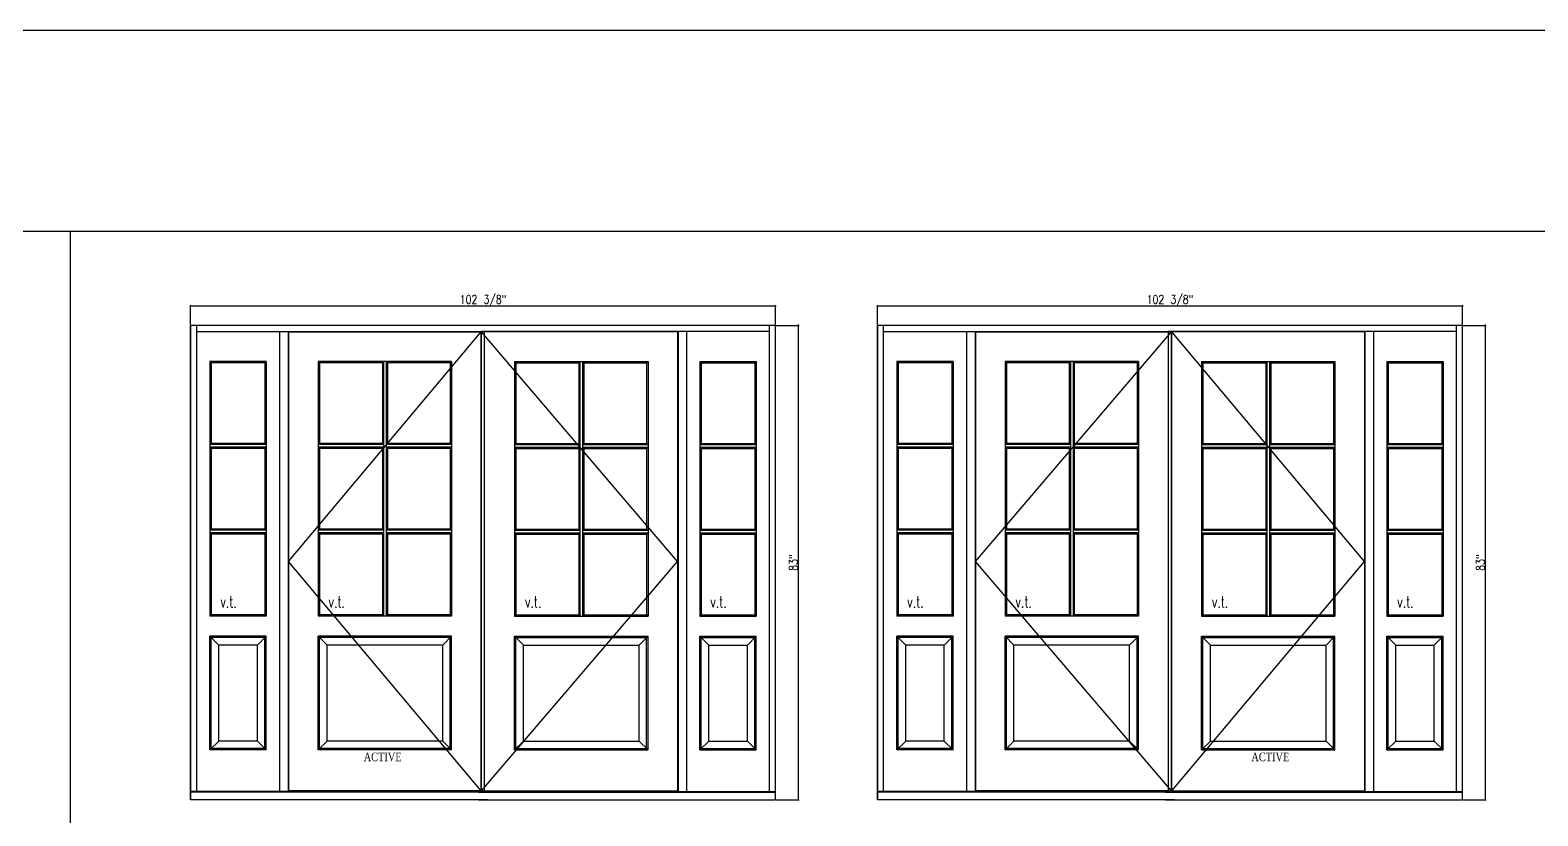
# Model space of a CAD drawing. Header units: inches. Extents: x 1985 to 11287, y 379 to 4336.
# Drawn here: x 8653 to 8916.9, y 4198.9 to 4336.4 of the extents above; entities that cross this region are included whole.
import ezdxf

# ---------------------------------------------------------------- set-up
doc = ezdxf.new("R2010")
doc.units = ezdxf.units.IN
doc.header["$MEASUREMENT"] = 0
doc.layers.get('0').update_dxf_attribs({"linetype": 'CONTINUOUS'})
doc.layers.get('Defpoints').update_dxf_attribs({"linetype": 'CONTINUOUS'})
for name, color, linetype in [('COTE1-1 99', 7, 'CONTINUOUS'), ('elevation 99', 7, 'CONTINUOUS'), ('opening side 99', 1, 'CONTINUOUS'), ('separation 99', 3, 'CONTINUOUS')]:
    doc.layers.add(name, color=color, linetype=linetype)
doc.styles.get("Standard").update_dxf_attribs({"font": 'txt.shx', "width": 0.8})
doc.styles.add('Times', font='times.ttf', dxfattribs={"width": 0.8})
doc.dimstyles.new('Elevation', dxfattribs={"dimscale": 2, "dimtxt": 0.75, "dimasz": 0.0625, "dimexe": 0.0625, "dimexo": 0.0625, "dimgap": 0.0625, "dimtad": 1, "dimdec": 5, "dimzin": 0, "dimdsep": 46, "dimlunit": 5, "dimtxsty": 'Standard', "dimblk1": 'OBLIQUE', "dimblk2": 'OBLIQUE', "dimsah": 1, "dimcen": 2, "dimdle": 0.0625, "dimclrd": 1, "dimclre": 1, "dimadec": 1, "dimazin": 0, "dimtfac": 0.375, "dimtdec": 5, "dimtmove": 0, "dimatfit": 3, "dimldrblk": 'OBLIQUE', "dimfxl": 1, "dimfrac": 2, "dimtolj": 1, "dimtzin": 0, "dimarcsym": 0})

# ---------------------------------------------------------------- blocks, each defined once
blk = doc.blocks.new('_OBLIQUE')
at = {"color": 0, "linetype": 'ByBlock'}
blk.add_line((-0.5, -0.5), (0.5, 0.5), dxfattribs=at)
blk = doc.blocks.new('*D555')
at = {"layer": 'COTE1-1 99', "color": 1, "lineweight": -2, "transparency": 16777216}
for p, q in [((8680.98, 4288.14), (8783.6, 4288.14)), ((8681.1, 4284.86), (8681.1, 4288.27)), ((8783.48, 4284.86), (8783.48, 4288.27))]:
    blk.add_line(p, q, dxfattribs=at)
at = {"layer": 'Defpoints', "color": 0, "transparency": 16777216}
for p in [(8783.48, 4288.14), (8681.1, 4284.73), (8783.48, 4284.73)]:
    blk.add_point(p, dxfattribs=at)
at = {"layer": 'COTE1-1 99', "color": 1, "lineweight": -2, "transparency": 16777216, "xscale": 0.125, "yscale": 0.125, "zscale": 0.125, "rotation": 180}
blk.add_blockref('_OBLIQUE', (8681.1, 4288.14), dxfattribs=at)
at = {"layer": 'COTE1-1 99', "color": 1, "lineweight": -2, "transparency": 16777216, "xscale": 0.125, "yscale": 0.125, "zscale": 0.125}
blk.add_blockref('_OBLIQUE', (8783.48, 4288.14), dxfattribs=at)
at = {"layer": 'COTE1-1 99', "color": 0, "transparency": 16777216, "insert": (8732.29, 4289.02), "char_height": 1.5, "attachment_point": 5}
blk.add_mtext('\\A1;102 3/8"', dxfattribs=at)
blk = doc.blocks.new('*D556')
at = {"layer": 'COTE1-1 99', "color": 1, "lineweight": -2, "transparency": 16777216}
for p, q in [((8783.6, 4284.73), (8787.6, 4284.73)), ((8787.48, 4201.61), (8787.48, 4284.86)), ((8783.6, 4201.73), (8787.6, 4201.73))]:
    blk.add_line(p, q, dxfattribs=at)
at = {"layer": 'Defpoints', "color": 0, "transparency": 16777216}
for p in [(8783.48, 4284.73), (8787.48, 4284.73), (8783.48, 4201.73)]:
    blk.add_point(p, dxfattribs=at)
at = {"layer": 'COTE1-1 99', "color": 1, "lineweight": -2, "transparency": 16777216, "xscale": 0.125, "yscale": 0.125, "zscale": 0.125}
for p, rotation in [((8787.48, 4284.73), 90), ((8787.48, 4201.73), 270)]:
    blk.add_blockref('_OBLIQUE', p, dxfattribs=dict(at, rotation=rotation))
at = {"layer": 'COTE1-1 99', "color": 0, "transparency": 16777216, "insert": (8786.6, 4243.23), "char_height": 1.5, "attachment_point": 5, "rotation": 90}
blk.add_mtext('\\A1;83"', dxfattribs=at)
blk = doc.blocks.new('*D557')
at = {"layer": 'COTE1-1 99', "color": 1, "lineweight": -2, "transparency": 16777216}
for p, q in [((8801.2, 4288.14), (8903.82, 4288.14)), ((8801.32, 4284.86), (8801.32, 4288.27)), ((8903.7, 4284.86), (8903.7, 4288.27))]:
    blk.add_line(p, q, dxfattribs=at)
at = {"layer": 'Defpoints', "color": 0, "transparency": 16777216}
for p in [(8903.7, 4288.14), (8801.32, 4284.73), (8903.7, 4284.73)]:
    blk.add_point(p, dxfattribs=at)
at = {"layer": 'COTE1-1 99', "color": 1, "lineweight": -2, "transparency": 16777216, "xscale": 0.125, "yscale": 0.125, "zscale": 0.125, "rotation": 180}
blk.add_blockref('_OBLIQUE', (8801.32, 4288.14), dxfattribs=at)
at = {"layer": 'COTE1-1 99', "color": 1, "lineweight": -2, "transparency": 16777216, "xscale": 0.125, "yscale": 0.125, "zscale": 0.125}
blk.add_blockref('_OBLIQUE', (8903.7, 4288.14), dxfattribs=at)
at = {"layer": 'COTE1-1 99', "color": 0, "transparency": 16777216, "insert": (8852.51, 4289.02), "char_height": 1.5, "attachment_point": 5}
blk.add_mtext('\\A1;102 3/8"', dxfattribs=at)
blk = doc.blocks.new('*D558')
at = {"layer": 'COTE1-1 99', "color": 1, "lineweight": -2, "transparency": 16777216}
for p, q in [((8903.82, 4284.73), (8907.82, 4284.73)), ((8907.7, 4201.61), (8907.7, 4284.86)), ((8903.82, 4201.73), (8907.82, 4201.73))]:
    blk.add_line(p, q, dxfattribs=at)
at = {"layer": 'Defpoints', "color": 0, "transparency": 16777216}
for p in [(8903.7, 4284.73), (8907.7, 4284.73), (8903.7, 4201.73)]:
    blk.add_point(p, dxfattribs=at)
at = {"layer": 'COTE1-1 99', "color": 1, "lineweight": -2, "transparency": 16777216, "xscale": 0.125, "yscale": 0.125, "zscale": 0.125}
for p, rotation in [((8907.7, 4284.73), 90), ((8907.7, 4201.73), 270)]:
    blk.add_blockref('_OBLIQUE', p, dxfattribs=dict(at, rotation=rotation))
at = {"layer": 'COTE1-1 99', "color": 0, "transparency": 16777216, "insert": (8906.82, 4243.23), "char_height": 1.5, "attachment_point": 5, "rotation": 90}
blk.add_mtext('\\A1;83"', dxfattribs=at)

msp = doc.modelspace()

# ---------------------------------------------------------------- linework, layer by layer
at = {"layer": 'elevation 99'}
for p, q in [((8681.10013, 4284.732413), (8681.10013, 4201.732413)), ((8783.47513, 4284.732413), (8681.10013, 4284.732413)), ((8681.10013, 4201.732413), (8681.10013, 4284.732413)), ((8682.16263, 4203.191942), (8682.16263, 4284.732413)), ((8682.16263, 4283.669913), (8696.10013, 4283.669913)), ((8696.10013, 4283.669913), (8732.03763, 4283.669913)), ((8696.66263, 4283.669913), (8696.66263, 4203.191942)), ((8698.16263, 4283.669913), (8698.16263, 4203.191942)), ((8698.25633, 4283.576213), (8731.94393, 4283.576213)), ((8698.25633, 4283.576213), (8698.25633, 4203.322884)), ((8731.94393, 4203.322934), (8731.94393, 4283.576213)), ((8768.47513, 4283.669913), (8732.03763, 4283.669913)), ((8766.31893, 4283.576213), (8732.03768, 4283.576213)), ((8732.03768, 4203.322934), (8732.03768, 4283.576213)), ((8732.53768, 4203.322934), (8732.53768, 4283.576213)), ((8766.31893, 4283.576213), (8766.31893, 4203.322884)), ((8766.41263, 4283.669913), (8766.41263, 4203.191942)), ((8767.91263, 4283.669913), (8767.91263, 4203.191942)), ((8782.41263, 4283.669913), (8768.47513, 4283.669913)), ((8782.41263, 4203.191942), (8782.41263, 4284.732413)), ((8783.47513, 4201.732413), (8783.47513, 4284.732413)), ((8801.320907, 4201.732413), (8801.320907, 4284.732413)), ((8903.695907, 4284.732413), (8801.320907, 4284.732413)), ((8801.320907, 4284.732413), (8801.320907, 4201.732413)), ((8802.383407, 4203.191942), (8802.383407, 4284.732413)), ((8802.383407, 4283.669913), (8816.320907, 4283.669913)), ((8816.320907, 4283.669913), (8852.258407, 4283.669913)), ((8816.883407, 4283.669913), (8816.883407, 4203.191942)), ((8818.383407, 4283.669913), (8818.383407, 4203.191942)), ((8818.477107, 4283.576213), (8818.477107, 4203.322884)), ((8818.477107, 4283.576213), (8852.758357, 4283.576213)), ((8852.258357, 4203.322934), (8852.258357, 4283.576213)), ((8888.695907, 4283.669913), (8852.258407, 4283.669913)), ((8852.758357, 4203.322934), (8852.758357, 4283.576213)), ((8852.852107, 4203.322934), (8852.852107, 4283.576213)), ((8886.539707, 4283.576213), (8852.852107, 4283.576213)), ((8886.539707, 4283.576213), (8886.539707, 4203.322884)), ((8886.633407, 4283.669913), (8886.633407, 4203.191942)), ((8888.133407, 4283.669913), (8888.133407, 4203.191942)), ((8902.633407, 4283.669913), (8888.695907, 4283.669913)), ((8902.633407, 4203.191942), (8902.633407, 4284.732413)), ((8903.695907, 4201.732413), (8903.695907, 4284.732413)), ((8684.484017, 4278.437736), (8684.484017, 4233.870741)), ((8694.341243, 4278.437736), (8684.484017, 4278.437736)), ((8684.725089, 4278.169864), (8684.484017, 4278.437736)), ((8684.725089, 4278.169864), (8684.725089, 4264.066364)), ((8694.100172, 4278.169864), (8684.725089, 4278.169864)), ((8694.341243, 4278.437736), (8694.100172, 4278.169864)), ((8694.100172, 4278.169864), (8694.100172, 4264.066364)), ((8694.341243, 4278.437736), (8694.341243, 4233.870741)), ((8703.662615, 4278.169864), (8703.421544, 4278.437736)), ((8726.778717, 4278.437736), (8703.421544, 4278.437736)), ((8703.421544, 4278.437736), (8703.421544, 4233.870741)), ((8714.66263, 4278.169864), (8703.662615, 4278.169864)), ((8703.662615, 4278.169864), (8703.662615, 4264.066364)), ((8714.86683, 4278.437736), (8714.66263, 4278.169864)), ((8714.66263, 4278.169864), (8714.66263, 4264.066364)), ((8714.86683, 4278.437736), (8714.86683, 4233.870741)), ((8715.53763, 4278.169864), (8715.33343, 4278.437736)), ((8715.33343, 4278.437736), (8715.33343, 4233.870741)), ((8715.53763, 4278.169864), (8715.53763, 4264.066364)), ((8726.537645, 4278.169864), (8715.53763, 4278.169864)), ((8726.537645, 4278.169864), (8726.778717, 4278.437736)), ((8726.537645, 4278.169864), (8726.537645, 4264.066364)), ((8726.778717, 4278.437736), (8726.778717, 4233.870741)), ((8737.796544, 4278.437736), (8737.796544, 4233.870741)), ((8737.796544, 4278.437736), (8761.153717, 4278.437736)), ((8738.037615, 4278.169864), (8737.796544, 4278.437736)), ((8738.037615, 4278.169864), (8738.037615, 4264.066364)), ((8738.037615, 4278.169864), (8749.03763, 4278.169864)), ((8749.03763, 4278.169864), (8749.24183, 4278.437736)), ((8749.03763, 4278.169864), (8749.03763, 4264.066364)), ((8749.24183, 4278.437736), (8749.24183, 4233.870741)), ((8749.70843, 4278.437736), (8749.70843, 4233.870741)), ((8749.70843, 4278.437736), (8749.91263, 4278.169864)), ((8749.91263, 4278.169864), (8749.91263, 4264.066364)), ((8749.91263, 4278.169864), (8760.912645, 4278.169864)), ((8760.912645, 4278.169864), (8761.153717, 4278.437736)), ((8760.912645, 4278.169864), (8760.912645, 4264.066364)), ((8761.153717, 4278.437736), (8761.153717, 4233.870741)), ((8770.234017, 4278.437736), (8770.475089, 4278.169864)), ((8770.234017, 4278.437736), (8780.091243, 4278.437736)), ((8770.234017, 4278.437736), (8770.234017, 4233.870741)), ((8770.475089, 4278.169864), (8779.850172, 4278.169864)), ((8770.475089, 4278.169864), (8770.475089, 4264.066364)), ((8779.850172, 4278.169864), (8780.091243, 4278.437736)), ((8779.850172, 4278.169864), (8779.850172, 4264.066364)), ((8780.091243, 4278.437736), (8780.091243, 4233.870741)), ((8804.945866, 4278.169864), (8804.704794, 4278.437736)), ((8814.56202, 4278.437736), (8804.704794, 4278.437736)), ((8804.704794, 4278.437736), (8804.704794, 4233.870741)), ((8814.320949, 4278.169864), (8804.945866, 4278.169864)), ((8804.945866, 4278.169864), (8804.945866, 4264.066364)), ((8814.56202, 4278.437736), (8814.320949, 4278.169864)), ((8814.320949, 4278.169864), (8814.320949, 4264.066364)), ((8814.56202, 4278.437736), (8814.56202, 4233.870741)), ((8823.642321, 4278.437736), (8823.642321, 4233.870741)), ((8846.999494, 4278.437736), (8823.642321, 4278.437736)), ((8823.883392, 4278.169864), (8823.642321, 4278.437736)), ((8823.883392, 4278.169864), (8823.883392, 4264.066364)), ((8834.883407, 4278.169864), (8823.883392, 4278.169864)), ((8835.087607, 4278.437736), (8834.883407, 4278.169864)), ((8834.883407, 4278.169864), (8834.883407, 4264.066364)), ((8835.087607, 4278.437736), (8835.087607, 4233.870741)), ((8835.554207, 4278.437736), (8835.554207, 4233.870741)), ((8835.758407, 4278.169864), (8835.554207, 4278.437736)), ((8846.758422, 4278.169864), (8835.758407, 4278.169864)), ((8835.758407, 4278.169864), (8835.758407, 4264.066364)), ((8846.758422, 4278.169864), (8846.999494, 4278.437736)), ((8846.758422, 4278.169864), (8846.758422, 4264.066364)), ((8846.999494, 4278.437736), (8846.999494, 4233.870741)), ((8858.258392, 4278.169864), (8858.017321, 4278.437736)), ((8858.017321, 4278.437736), (8881.374494, 4278.437736)), ((8858.017321, 4278.437736), (8858.017321, 4233.870741)), ((8858.258392, 4278.169864), (8869.258407, 4278.169864)), ((8858.258392, 4278.169864), (8858.258392, 4264.066364)), ((8869.258407, 4278.169864), (8869.462607, 4278.437736)), ((8869.258407, 4278.169864), (8869.258407, 4264.066364)), ((8869.462607, 4278.437736), (8869.462607, 4233.870741)), ((8869.929207, 4278.437736), (8870.133407, 4278.169864)), ((8869.929207, 4278.437736), (8869.929207, 4233.870741)), ((8870.133407, 4278.169864), (8881.133422, 4278.169864)), ((8870.133407, 4278.169864), (8870.133407, 4264.066364)), ((8881.133422, 4278.169864), (8881.374494, 4278.437736)), ((8881.133422, 4278.169864), (8881.133422, 4264.066364)), ((8881.374494, 4278.437736), (8881.374494, 4233.870741)), ((8890.454794, 4278.437736), (8890.454794, 4233.870741)), ((8890.454794, 4278.437736), (8900.31202, 4278.437736)), ((8890.454794, 4278.437736), (8890.695866, 4278.169864)), ((8890.695866, 4278.169864), (8890.695866, 4264.066364)), ((8890.695866, 4278.169864), (8900.070949, 4278.169864)), ((8900.070949, 4278.169864), (8900.31202, 4278.437736)), ((8900.070949, 4278.169864), (8900.070949, 4264.066364)), ((8900.31202, 4278.437736), (8900.31202, 4233.870741)), ((8684.725089, 4264.066364), (8684.484017, 4263.862164)), ((8694.341243, 4263.862164), (8684.484017, 4263.862164)), ((8694.341243, 4263.395564), (8684.484017, 4263.395564)), ((8684.725089, 4263.191364), (8684.484017, 4263.395564)), ((8694.100172, 4264.066364), (8684.725089, 4264.066364)), ((8694.100172, 4263.191364), (8684.725089, 4263.191364)), ((8684.725089, 4263.191364), (8684.725089, 4249.087864)), ((8694.100172, 4264.066364), (8694.341243, 4263.862164)), ((8694.341243, 4263.395564), (8694.100172, 4263.191364)), ((8694.100172, 4263.191364), (8694.100172, 4249.087864)), ((8703.662615, 4264.066364), (8703.421544, 4263.862164)), ((8714.86683, 4263.862164), (8703.421544, 4263.862164)), ((8714.86683, 4263.395564), (8703.421544, 4263.395564)), ((8703.662615, 4263.191364), (8703.421544, 4263.395564)), ((8714.66263, 4264.066364), (8703.662615, 4264.066364)), ((8714.66263, 4263.191364), (8703.662615, 4263.191364)), ((8703.662615, 4263.191364), (8703.662615, 4249.087864)), ((8714.66263, 4264.066364), (8714.86683, 4263.862164)), ((8714.66263, 4263.191364), (8714.86683, 4263.395564)), ((8714.66263, 4263.191364), (8714.66263, 4249.087864)), ((8715.53763, 4264.066364), (8715.33343, 4263.862164)), ((8726.778717, 4263.862164), (8715.33343, 4263.862164)), ((8715.53763, 4263.191364), (8715.33343, 4263.395564)), ((8726.778717, 4263.395564), (8715.33343, 4263.395564)), ((8726.537645, 4264.066364), (8715.53763, 4264.066364)), ((8715.53763, 4263.191364), (8715.53763, 4249.087864)), ((8726.537645, 4263.191364), (8715.53763, 4263.191364)), ((8726.537645, 4264.066364), (8726.778717, 4263.862164)), ((8726.537645, 4263.191364), (8726.778717, 4263.395564)), ((8726.537645, 4263.191364), (8726.537645, 4249.087864)), ((8738.037615, 4264.066364), (8737.796544, 4263.862164)), ((8737.796544, 4263.862164), (8749.24183, 4263.862164)), ((8737.796544, 4263.395564), (8749.24183, 4263.395564)), ((8738.037615, 4263.191364), (8737.796544, 4263.395564)), ((8738.037615, 4264.066364), (8749.03763, 4264.066364)), ((8738.037615, 4263.191364), (8749.03763, 4263.191364)), ((8738.037615, 4263.191364), (8738.037615, 4249.087864)), ((8749.03763, 4264.066364), (8749.24183, 4263.862164)), ((8749.03763, 4263.191364), (8749.24183, 4263.395564)), ((8749.03763, 4263.191364), (8749.03763, 4249.087864)), ((8749.91263, 4264.066364), (8749.70843, 4263.862164)), ((8749.70843, 4263.862164), (8761.153717, 4263.862164)), ((8749.91263, 4263.191364), (8749.70843, 4263.395564)), ((8749.70843, 4263.395564), (8761.153717, 4263.395564)), ((8749.91263, 4264.066364), (8760.912645, 4264.066364)), ((8749.91263, 4263.191364), (8760.912645, 4263.191364)), ((8749.91263, 4263.191364), (8749.91263, 4249.087864)), ((8760.912645, 4264.066364), (8761.153717, 4263.862164)), ((8760.912645, 4263.191364), (8761.153717, 4263.395564)), ((8760.912645, 4263.191364), (8760.912645, 4249.087864)), ((8770.475089, 4264.066364), (8770.234017, 4263.862164)), ((8770.234017, 4263.862164), (8780.091243, 4263.862164)), ((8770.234017, 4263.395564), (8770.475089, 4263.191364)), ((8770.234017, 4263.395564), (8780.091243, 4263.395564)), ((8770.475089, 4264.066364), (8779.850172, 4264.066364)), ((8770.475089, 4263.191364), (8770.475089, 4249.087864)), ((8770.475089, 4263.191364), (8779.850172, 4263.191364)), ((8779.850172, 4264.066364), (8780.091243, 4263.862164)), ((8779.850172, 4263.191364), (8780.091243, 4263.395564)), ((8779.850172, 4263.191364), (8779.850172, 4249.087864)), ((8804.945866, 4264.066364), (8804.704794, 4263.862164)), ((8814.56202, 4263.862164), (8804.704794, 4263.862164)), ((8804.945866, 4263.191364), (8804.704794, 4263.395564)), ((8814.56202, 4263.395564), (8804.704794, 4263.395564)), ((8814.320949, 4264.066364), (8804.945866, 4264.066364)), ((8804.945866, 4263.191364), (8804.945866, 4249.087864)), ((8814.320949, 4263.191364), (8804.945866, 4263.191364)), ((8814.320949, 4264.066364), (8814.56202, 4263.862164)), ((8814.56202, 4263.395564), (8814.320949, 4263.191364)), ((8814.320949, 4263.191364), (8814.320949, 4249.087864)), ((8823.883392, 4264.066364), (8823.642321, 4263.862164)), ((8835.087607, 4263.862164), (8823.642321, 4263.862164)), ((8823.883392, 4263.191364), (8823.642321, 4263.395564)), ((8835.087607, 4263.395564), (8823.642321, 4263.395564)), ((8834.883407, 4264.066364), (8823.883392, 4264.066364)), ((8823.883392, 4263.191364), (8823.883392, 4249.087864)), ((8834.883407, 4263.191364), (8823.883392, 4263.191364)), ((8834.883407, 4264.066364), (8835.087607, 4263.862164)), ((8834.883407, 4263.191364), (8835.087607, 4263.395564)), ((8834.883407, 4263.191364), (8834.883407, 4249.087864)), ((8835.758407, 4264.066364), (8835.554207, 4263.862164)), ((8846.999494, 4263.862164), (8835.554207, 4263.862164)), ((8846.999494, 4263.395564), (8835.554207, 4263.395564)), ((8835.758407, 4263.191364), (8835.554207, 4263.395564)), ((8846.758422, 4264.066364), (8835.758407, 4264.066364)), ((8846.758422, 4263.191364), (8835.758407, 4263.191364)), ((8835.758407, 4263.191364), (8835.758407, 4249.087864)), ((8846.758422, 4264.066364), (8846.999494, 4263.862164)), ((8846.758422, 4263.191364), (8846.999494, 4263.395564)), ((8846.758422, 4263.191364), (8846.758422, 4249.087864)), ((8858.258392, 4264.066364), (8858.017321, 4263.862164)), ((8858.017321, 4263.862164), (8869.462607, 4263.862164)), ((8858.258392, 4263.191364), (8858.017321, 4263.395564)), ((8858.017321, 4263.395564), (8869.462607, 4263.395564)), ((8858.258392, 4264.066364), (8869.258407, 4264.066364)), ((8858.258392, 4263.191364), (8858.258392, 4249.087864)), ((8858.258392, 4263.191364), (8869.258407, 4263.191364)), ((8869.258407, 4264.066364), (8869.462607, 4263.862164)), ((8869.258407, 4263.191364), (8869.462607, 4263.395564)), ((8869.258407, 4263.191364), (8869.258407, 4249.087864)), ((8870.133407, 4264.066364), (8869.929207, 4263.862164)), ((8869.929207, 4263.862164), (8881.374494, 4263.862164)), ((8869.929207, 4263.395564), (8881.374494, 4263.395564)), ((8870.133407, 4263.191364), (8869.929207, 4263.395564)), ((8870.133407, 4264.066364), (8881.133422, 4264.066364)), ((8870.133407, 4263.191364), (8870.133407, 4249.087864)), ((8870.133407, 4263.191364), (8881.133422, 4263.191364)), ((8881.133422, 4264.066364), (8881.374494, 4263.862164)), ((8881.133422, 4263.191364), (8881.374494, 4263.395564)), ((8881.133422, 4263.191364), (8881.133422, 4249.087864)), ((8890.695866, 4264.066364), (8890.454794, 4263.862164)), ((8890.454794, 4263.862164), (8900.31202, 4263.862164)), ((8890.454794, 4263.395564), (8900.31202, 4263.395564)), ((8890.454794, 4263.395564), (8890.695866, 4263.191364)), ((8890.695866, 4264.066364), (8900.070949, 4264.066364)), ((8890.695866, 4263.191364), (8900.070949, 4263.191364)), ((8890.695866, 4263.191364), (8890.695866, 4249.087864)), ((8900.070949, 4264.066364), (8900.31202, 4263.862164)), ((8900.070949, 4263.191364), (8900.31202, 4263.395564)), ((8900.070949, 4263.191364), (8900.070949, 4249.087864)), ((8684.725089, 4249.087864), (8684.484017, 4248.883664)), ((8694.341243, 4248.883664), (8684.484017, 4248.883664)), ((8694.341243, 4248.421513), (8684.484017, 4248.421513)), ((8684.725089, 4248.217313), (8684.484017, 4248.421513)), ((8694.100172, 4249.087864), (8684.725089, 4249.087864)), ((8694.341243, 4248.883664), (8694.100172, 4249.087864)), ((8694.100172, 4248.217313), (8694.341243, 4248.421513)), ((8703.662615, 4249.087864), (8703.421544, 4248.883664)), ((8714.86683, 4248.883664), (8703.421544, 4248.883664)), ((8714.86683, 4248.421513), (8703.421544, 4248.421513)), ((8703.662615, 4248.217313), (8703.421544, 4248.421513)), ((8714.66263, 4249.087864), (8703.662615, 4249.087864)), ((8726.778717, 4248.883664), (8715.33343, 4248.883664)), ((8726.778717, 4248.421513), (8715.33343, 4248.421513)), ((8726.537645, 4249.087864), (8715.53763, 4249.087864)), ((8726.537645, 4249.087864), (8726.778717, 4248.883664)), ((8738.037615, 4249.087864), (8737.796544, 4248.883664)), ((8737.796544, 4248.883664), (8749.24183, 4248.883664)), ((8737.796544, 4248.421513), (8749.24183, 4248.421513)), ((8738.037615, 4249.087864), (8749.03763, 4249.087864)), ((8749.70843, 4248.883664), (8761.153717, 4248.883664)), ((8749.70843, 4248.421513), (8761.153717, 4248.421513)), ((8749.91263, 4249.087864), (8760.912645, 4249.087864)), ((8760.912645, 4249.087864), (8761.153717, 4248.883664)), ((8760.912645, 4248.217313), (8761.153717, 4248.421513)), ((8770.234017, 4248.883664), (8770.475089, 4249.087864)), ((8770.234017, 4248.883664), (8780.091243, 4248.883664)), ((8770.475089, 4248.217313), (8770.234017, 4248.421513)), ((8770.234017, 4248.421513), (8780.091243, 4248.421513)), ((8770.475089, 4249.087864), (8779.850172, 4249.087864)), ((8779.850172, 4249.087864), (8780.091243, 4248.883664)), ((8779.850172, 4248.217313), (8780.091243, 4248.421513)), ((8804.945866, 4249.087864), (8804.704794, 4248.883664)), ((8814.56202, 4248.883664), (8804.704794, 4248.883664)), ((8804.945866, 4248.217313), (8804.704794, 4248.421513)), ((8814.56202, 4248.421513), (8804.704794, 4248.421513)), ((8814.320949, 4249.087864), (8804.945866, 4249.087864)), ((8814.56202, 4248.883664), (8814.320949, 4249.087864)), ((8814.320949, 4248.217313), (8814.56202, 4248.421513)), ((8823.883392, 4249.087864), (8823.642321, 4248.883664)), ((8835.087607, 4248.883664), (8823.642321, 4248.883664)), ((8823.883392, 4248.217313), (8823.642321, 4248.421513)), ((8835.087607, 4248.421513), (8823.642321, 4248.421513)), ((8834.883407, 4249.087864), (8823.883392, 4249.087864)), ((8846.999494, 4248.883664), (8835.554207, 4248.883664)), ((8846.999494, 4248.421513), (8835.554207, 4248.421513)), ((8846.758422, 4249.087864), (8835.758407, 4249.087864)), ((8846.758422, 4249.087864), (8846.999494, 4248.883664)), ((8858.258392, 4249.087864), (8858.017321, 4248.883664)), ((8858.017321, 4248.883664), (8869.462607, 4248.883664)), ((8858.017321, 4248.421513), (8869.462607, 4248.421513)), ((8858.258392, 4249.087864), (8869.258407, 4249.087864)), ((8869.929207, 4248.883664), (8881.374494, 4248.883664)), ((8869.929207, 4248.421513), (8881.374494, 4248.421513)), ((8870.133407, 4249.087864), (8881.133422, 4249.087864)), ((8881.133422, 4249.087864), (8881.374494, 4248.883664)), ((8881.133422, 4248.217313), (8881.374494, 4248.421513)), ((8890.454794, 4248.883664), (8890.695866, 4249.087864)), ((8890.454794, 4248.883664), (8900.31202, 4248.883664)), ((8890.454794, 4248.421513), (8900.31202, 4248.421513)), ((8890.695866, 4248.217313), (8890.454794, 4248.421513)), ((8890.695866, 4249.087864), (8900.070949, 4249.087864)), ((8900.070949, 4249.087864), (8900.31202, 4248.883664)), ((8900.070949, 4248.217313), (8900.31202, 4248.421513)), ((8694.100172, 4248.217313), (8684.725089, 4248.217313)), ((8684.725089, 4248.217313), (8684.725089, 4234.111813)), ((8694.100172, 4248.217313), (8694.100172, 4234.111813)), ((8714.66263, 4248.217313), (8703.662615, 4248.217313)), ((8703.662615, 4248.217313), (8703.662615, 4234.111813)), ((8714.66263, 4248.217313), (8714.66263, 4234.111813)), ((8715.53763, 4248.217313), (8715.53763, 4234.111813)), ((8726.537645, 4248.217313), (8715.53763, 4248.217313)), ((8726.537645, 4248.217313), (8726.537645, 4234.111813)), ((8738.037615, 4248.217313), (8749.03763, 4248.217313)), ((8738.037615, 4248.217313), (8738.037615, 4234.111813)), ((8749.03763, 4248.217313), (8749.03763, 4234.111813)), ((8749.91263, 4248.217313), (8749.91263, 4234.111813)), ((8749.91263, 4248.217313), (8760.912645, 4248.217313)), ((8760.912645, 4248.217313), (8760.912645, 4234.111813)), ((8770.475089, 4248.217313), (8770.475089, 4234.111813)), ((8770.475089, 4248.217313), (8779.850172, 4248.217313)), ((8779.850172, 4248.217313), (8779.850172, 4234.111813)), ((8804.945866, 4248.217313), (8804.945866, 4234.111813)), ((8814.320949, 4248.217313), (8804.945866, 4248.217313)), ((8814.320949, 4248.217313), (8814.320949, 4234.111813)), ((8823.883392, 4248.217313), (8823.883392, 4234.111813)), ((8834.883407, 4248.217313), (8823.883392, 4248.217313)), ((8834.883407, 4248.217313), (8834.883407, 4234.111813)), ((8846.758422, 4248.217313), (8835.758407, 4248.217313)), ((8835.758407, 4248.217313), (8835.758407, 4234.111813)), ((8846.758422, 4248.217313), (8846.758422, 4234.111813)), ((8858.258392, 4248.217313), (8858.258392, 4234.111813)), ((8858.258392, 4248.217313), (8869.258407, 4248.217313)), ((8869.258407, 4248.217313), (8869.258407, 4234.111813)), ((8870.133407, 4248.217313), (8881.133422, 4248.217313)), ((8870.133407, 4248.217313), (8870.133407, 4234.111813)), ((8881.133422, 4248.217313), (8881.133422, 4234.111813)), ((8890.695866, 4248.217313), (8900.070949, 4248.217313)), ((8890.695866, 4248.217313), (8890.695866, 4234.111813)), ((8900.070949, 4248.217313), (8900.070949, 4234.111813)), ((8684.484017, 4233.870741), (8684.725089, 4234.111813)), ((8694.341243, 4233.870741), (8684.484017, 4233.870741)), ((8694.100172, 4234.111813), (8684.725089, 4234.111813)), ((8694.341243, 4233.870741), (8694.100172, 4234.111813)), ((8703.421544, 4233.870741), (8703.662615, 4234.111813)), ((8726.778717, 4233.870741), (8703.421544, 4233.870741)), ((8714.66263, 4234.111813), (8703.662615, 4234.111813)), ((8714.66263, 4234.111813), (8714.86683, 4233.870741)), ((8715.53763, 4234.111813), (8715.33343, 4233.870741)), ((8726.537645, 4234.111813), (8715.53763, 4234.111813)), ((8726.778717, 4233.870741), (8726.537645, 4234.111813)), ((8737.796544, 4233.870741), (8738.037615, 4234.111813)), ((8737.796544, 4233.870741), (8761.153717, 4233.870741)), ((8738.037615, 4234.111813), (8749.03763, 4234.111813)), ((8749.03763, 4234.111813), (8749.24183, 4233.870741)), ((8749.91263, 4234.111813), (8749.70843, 4233.870741)), ((8749.91263, 4234.111813), (8760.912645, 4234.111813)), ((8761.153717, 4233.870741), (8760.912645, 4234.111813)), ((8770.234017, 4233.870741), (8770.475089, 4234.111813)), ((8770.234017, 4233.870741), (8780.091243, 4233.870741)), ((8770.475089, 4234.111813), (8779.850172, 4234.111813)), ((8780.091243, 4233.870741), (8779.850172, 4234.111813)), ((8804.704794, 4233.870741), (8804.945866, 4234.111813)), ((8814.56202, 4233.870741), (8804.704794, 4233.870741)), ((8814.320949, 4234.111813), (8804.945866, 4234.111813)), ((8814.56202, 4233.870741), (8814.320949, 4234.111813)), ((8823.642321, 4233.870741), (8823.883392, 4234.111813)), ((8846.999494, 4233.870741), (8823.642321, 4233.870741)), ((8834.883407, 4234.111813), (8823.883392, 4234.111813)), ((8834.883407, 4234.111813), (8835.087607, 4233.870741)), ((8835.758407, 4234.111813), (8835.554207, 4233.870741)), ((8846.758422, 4234.111813), (8835.758407, 4234.111813)), ((8846.999494, 4233.870741), (8846.758422, 4234.111813)), ((8858.017321, 4233.870741), (8858.258392, 4234.111813)), ((8858.017321, 4233.870741), (8881.374494, 4233.870741)), ((8858.258392, 4234.111813), (8869.258407, 4234.111813)), ((8869.258407, 4234.111813), (8869.462607, 4233.870741)), ((8870.133407, 4234.111813), (8869.929207, 4233.870741)), ((8870.133407, 4234.111813), (8881.133422, 4234.111813)), ((8881.374494, 4233.870741), (8881.133422, 4234.111813)), ((8890.454794, 4233.870741), (8890.695866, 4234.111813)), ((8890.454794, 4233.870741), (8900.31202, 4233.870741)), ((8890.695866, 4234.111813), (8900.070949, 4234.111813)), ((8900.31202, 4233.870741), (8900.070949, 4234.111813)), ((8684.484017, 4210.450827), (8684.484017, 4230.352884)), ((8686.037589, 4228.799263), (8684.484017, 4230.352884)), ((8694.341243, 4230.352884), (8684.484017, 4230.352884)), ((8684.725089, 4210.691898), (8684.725089, 4230.111763)), ((8694.100172, 4230.111763), (8684.725089, 4230.111763)), ((8692.787672, 4228.799263), (8694.341243, 4230.352884)), ((8694.100172, 4210.691898), (8694.100172, 4230.111763)), ((8694.341243, 4210.450827), (8694.341243, 4230.352884)), ((8703.4215, 4230.352884), (8704.975071, 4228.799263)), ((8703.4215, 4210.450827), (8703.4215, 4230.352884)), ((8726.778776, 4230.352884), (8703.4215, 4230.352884)), ((8703.662571, 4210.691898), (8703.662571, 4230.111763)), ((8726.537704, 4230.111763), (8703.662571, 4230.111763)), ((8725.225204, 4228.799263), (8726.778776, 4230.352884)), ((8726.537704, 4210.691898), (8726.537704, 4230.111763)), ((8726.778776, 4210.450827), (8726.778776, 4230.352884)), ((8737.796485, 4230.352884), (8761.153761, 4230.352884)), ((8737.796485, 4210.450827), (8737.796485, 4230.352884)), ((8739.350056, 4228.799263), (8737.796485, 4230.352884)), ((8738.037556, 4230.111763), (8760.912689, 4230.111763)), ((8738.037556, 4210.691898), (8738.037556, 4230.111763)), ((8761.153761, 4230.352884), (8759.600189, 4228.799263)), ((8760.912689, 4210.691898), (8760.912689, 4230.111763)), ((8761.153761, 4210.450827), (8761.153761, 4230.352884)), ((8770.234017, 4230.352884), (8780.091243, 4230.352884)), ((8771.787589, 4228.799263), (8770.234017, 4230.352884)), ((8770.234017, 4210.450827), (8770.234017, 4230.352884)), ((8770.475089, 4230.111763), (8779.850172, 4230.111763)), ((8770.475089, 4210.691898), (8770.475089, 4230.111763)), ((8778.537672, 4228.799263), (8780.091243, 4230.352884)), ((8779.850172, 4210.691898), (8779.850172, 4230.111763)), ((8780.091243, 4210.450827), (8780.091243, 4230.352884)), ((8814.56202, 4230.352884), (8804.704794, 4230.352884)), ((8806.258366, 4228.799263), (8804.704794, 4230.352884)), ((8804.704794, 4210.450827), (8804.704794, 4230.352884)), ((8814.320949, 4230.111763), (8804.945866, 4230.111763)), ((8804.945866, 4210.691898), (8804.945866, 4230.111763)), ((8813.008449, 4228.799263), (8814.56202, 4230.352884)), ((8814.320949, 4210.691898), (8814.320949, 4230.111763)), ((8814.56202, 4210.450827), (8814.56202, 4230.352884)), ((8846.999553, 4230.352884), (8823.642277, 4230.352884)), ((8823.642277, 4210.450827), (8823.642277, 4230.352884)), ((8823.642277, 4230.352884), (8825.195848, 4228.799263)), ((8846.758481, 4230.111763), (8823.883348, 4230.111763)), ((8823.883348, 4210.691898), (8823.883348, 4230.111763)), ((8845.445981, 4228.799263), (8846.999553, 4230.352884)), ((8846.758481, 4210.691898), (8846.758481, 4230.111763)), ((8846.999553, 4210.450827), (8846.999553, 4230.352884)), ((8859.570833, 4228.799263), (8858.017262, 4230.352884)), ((8858.017262, 4210.450827), (8858.017262, 4230.352884)), ((8858.017262, 4230.352884), (8881.374538, 4230.352884)), ((8858.258333, 4210.691898), (8858.258333, 4230.111763)), ((8858.258333, 4230.111763), (8881.133466, 4230.111763)), ((8881.374538, 4230.352884), (8879.820966, 4228.799263)), ((8881.133466, 4210.691898), (8881.133466, 4230.111763)), ((8881.374538, 4210.450827), (8881.374538, 4230.352884)), ((8890.454794, 4210.450827), (8890.454794, 4230.352884)), ((8892.008366, 4228.799263), (8890.454794, 4230.352884)), ((8890.454794, 4230.352884), (8900.31202, 4230.352884)), ((8890.695866, 4210.691898), (8890.695866, 4230.111763)), ((8890.695866, 4230.111763), (8900.070949, 4230.111763)), ((8898.758449, 4228.799263), (8900.31202, 4230.352884)), ((8900.070949, 4210.691898), (8900.070949, 4230.111763)), ((8900.31202, 4210.450827), (8900.31202, 4230.352884)), ((8686.037589, 4212.004398), (8686.037589, 4228.799263)), ((8692.787672, 4228.799263), (8686.037589, 4228.799263)), ((8692.787672, 4212.004398), (8692.787672, 4228.799263)), ((8704.975071, 4212.004398), (8704.975071, 4228.799263)), ((8725.225204, 4228.799263), (8704.975071, 4228.799263)), ((8725.225204, 4212.004398), (8725.225204, 4228.799263)), ((8739.350056, 4228.799263), (8759.600189, 4228.799263)), ((8739.350056, 4212.004398), (8739.350056, 4228.799263)), ((8759.600189, 4212.004398), (8759.600189, 4228.799263)), ((8771.787589, 4228.799263), (8778.537672, 4228.799263)), ((8771.787589, 4212.004398), (8771.787589, 4228.799263)), ((8778.537672, 4212.004398), (8778.537672, 4228.799263)), ((8813.008449, 4228.799263), (8806.258366, 4228.799263)), ((8806.258366, 4212.004398), (8806.258366, 4228.799263)), ((8813.008449, 4212.004398), (8813.008449, 4228.799263)), ((8845.445981, 4228.799263), (8825.195848, 4228.799263)), ((8825.195848, 4212.004398), (8825.195848, 4228.799263)), ((8845.445981, 4212.004398), (8845.445981, 4228.799263)), ((8859.570833, 4212.004398), (8859.570833, 4228.799263)), ((8859.570833, 4228.799263), (8879.820966, 4228.799263)), ((8879.820966, 4212.004398), (8879.820966, 4228.799263)), ((8892.008366, 4212.004398), (8892.008366, 4228.799263)), ((8892.008366, 4228.799263), (8898.758449, 4228.799263)), ((8898.758449, 4212.004398), (8898.758449, 4228.799263)), ((8686.037589, 4212.004398), (8684.484017, 4210.450827)), ((8692.787672, 4212.004398), (8686.037589, 4212.004398)), ((8694.341243, 4210.450827), (8692.787672, 4212.004398)), ((8703.4215, 4210.450827), (8704.975071, 4212.004398)), ((8725.225204, 4212.004398), (8704.975071, 4212.004398)), ((8726.778776, 4210.450827), (8725.225204, 4212.004398)), ((8737.796485, 4210.450827), (8739.350056, 4212.004398)), ((8739.350056, 4212.004398), (8759.600189, 4212.004398)), ((8761.153761, 4210.450827), (8759.600189, 4212.004398)), ((8770.234017, 4210.450827), (8771.787589, 4212.004398)), ((8771.787589, 4212.004398), (8778.537672, 4212.004398)), ((8778.537672, 4212.004398), (8780.091243, 4210.450827)), ((8806.258366, 4212.004398), (8804.704794, 4210.450827)), ((8813.008449, 4212.004398), (8806.258366, 4212.004398)), ((8814.56202, 4210.450827), (8813.008449, 4212.004398)), ((8823.642277, 4210.450827), (8825.195848, 4212.004398)), ((8845.445981, 4212.004398), (8825.195848, 4212.004398)), ((8846.999553, 4210.450827), (8845.445981, 4212.004398)), ((8858.017262, 4210.450827), (8859.570833, 4212.004398)), ((8859.570833, 4212.004398), (8879.820966, 4212.004398)), ((8881.374538, 4210.450827), (8879.820966, 4212.004398)), ((8890.454794, 4210.450827), (8892.008366, 4212.004398)), ((8892.008366, 4212.004398), (8898.758449, 4212.004398)), ((8898.758449, 4212.004398), (8900.31202, 4210.450827)), ((8694.341243, 4210.450827), (8684.484017, 4210.450827)), ((8694.100172, 4210.691898), (8684.725089, 4210.691898)), ((8726.778776, 4210.450827), (8703.4215, 4210.450827)), ((8726.537704, 4210.691898), (8703.662571, 4210.691898)), ((8737.796485, 4210.450827), (8761.153761, 4210.450827)), ((8738.037556, 4210.691898), (8760.912689, 4210.691898)), ((8770.234017, 4210.450827), (8780.091243, 4210.450827)), ((8770.475089, 4210.691898), (8779.850172, 4210.691898)), ((8814.56202, 4210.450827), (8804.704794, 4210.450827)), ((8814.320949, 4210.691898), (8804.945866, 4210.691898)), ((8846.999553, 4210.450827), (8823.642277, 4210.450827)), ((8846.758481, 4210.691898), (8823.883348, 4210.691898)), ((8858.017262, 4210.450827), (8881.374538, 4210.450827)), ((8858.258333, 4210.691898), (8881.133466, 4210.691898)), ((8890.454794, 4210.450827), (8900.31202, 4210.450827)), ((8890.695866, 4210.691898), (8900.070949, 4210.691898)), ((8682.16263, 4203.191942), (8681.10013, 4203.191942)), ((8733.10013, 4203.076113), (8681.10013, 4203.076113)), ((8733.10013, 4201.732413), (8681.10013, 4201.732413)), ((8698.16263, 4203.191942), (8682.16263, 4203.191942)), ((8731.94393, 4203.322884), (8698.25633, 4203.322884)), ((8731.47513, 4203.076113), (8783.47513, 4203.076113)), ((8731.47513, 4201.732413), (8783.47513, 4201.732413)), ((8732.03768, 4203.322884), (8766.31893, 4203.322884)), ((8766.41263, 4203.191942), (8782.41263, 4203.191942)), ((8782.41263, 4203.191942), (8783.47513, 4203.191942)), ((8802.383407, 4203.191942), (8801.320907, 4203.191942)), ((8853.320907, 4203.076113), (8801.320907, 4203.076113)), ((8853.320907, 4201.732413), (8801.320907, 4201.732413)), ((8818.383407, 4203.191942), (8802.383407, 4203.191942)), ((8852.758357, 4203.322934), (8818.477107, 4203.322884)), ((8851.695907, 4203.076113), (8903.695907, 4203.076113)), ((8851.695907, 4201.732413), (8903.695907, 4201.732413)), ((8852.852107, 4203.322884), (8886.539707, 4203.322884)), ((8886.633407, 4203.191942), (8902.633407, 4203.191942)), ((8902.633407, 4203.191942), (8903.695907, 4203.191942))]:
    msp.add_line(p, q, dxfattribs=at)
at = {"layer": 'elevation 99', "color": 7}
for p, q in [((8714.66263, 4249.087864), (8714.86683, 4248.883664)), ((8714.66263, 4248.217313), (8714.86683, 4248.421513)), ((8715.53763, 4249.087864), (8715.33343, 4248.883664)), ((8715.53763, 4248.217313), (8715.33343, 4248.421513)), ((8726.537645, 4248.217313), (8726.778717, 4248.421513)), ((8738.037615, 4248.217313), (8737.796544, 4248.421513)), ((8749.03763, 4249.087864), (8749.24183, 4248.883664)), ((8749.03763, 4248.217313), (8749.24183, 4248.421513)), ((8749.91263, 4249.087864), (8749.70843, 4248.883664)), ((8749.91263, 4248.217313), (8749.70843, 4248.421513)), ((8834.883407, 4249.087864), (8835.087607, 4248.883664)), ((8834.883407, 4248.217313), (8835.087607, 4248.421513)), ((8835.758407, 4249.087864), (8835.554207, 4248.883664)), ((8835.758407, 4248.217313), (8835.554207, 4248.421513)), ((8846.758422, 4248.217313), (8846.999494, 4248.421513)), ((8858.258392, 4248.217313), (8858.017321, 4248.421513)), ((8869.258407, 4249.087864), (8869.462607, 4248.883664)), ((8869.258407, 4248.217313), (8869.462607, 4248.421513)), ((8870.133407, 4249.087864), (8869.929207, 4248.883664)), ((8870.133407, 4248.217313), (8869.929207, 4248.421513))]:
    msp.add_line(p, q, dxfattribs=at)
at = {"layer": 'opening side 99', "color": 1}
for p, q in [((8698.25628, 4243.449598), (8731.94393, 4283.576213)), ((8766.31888, 4243.449598), (8732.03768, 4283.576213)), ((8818.477157, 4243.449598), (8852.758357, 4283.576213)), ((8886.539757, 4243.449598), (8852.852107, 4283.576213)), ((8731.94393, 4203.322934), (8698.25628, 4243.449598)), ((8732.03768, 4203.322934), (8766.31888, 4243.449598)), ((8852.758357, 4203.322934), (8818.477157, 4243.449598)), ((8852.852107, 4203.322934), (8886.539757, 4243.449598))]:
    msp.add_line(p, q, dxfattribs=at)
at = {"layer": 'separation 99'}
for p, q in [((7685.752407, 4301.200203), (9943.552213, 4301.200203)), ((8660.045601, 4301.200203), (8660.045601, 3811.814787))]:
    msp.add_line(p, q, dxfattribs=at)
msp.add_lwpolyline([(9954.635727, 3266.28393), (7087.963638, 3266.28393), (7087.963638, 4336.37128), (9954.635727, 4336.37128)], close=True, dxfattribs=at)

# ---------------------------------------------------------------- texts
at = {"layer": 'elevation 99', "width": 0.7}
for p in [(8686.305023, 4235.357076), (8705.24255, 4235.357076), (8739.61755, 4235.357076), (8772.055023, 4235.357076), (8806.525801, 4235.357076), (8825.463327, 4235.357076), (8859.838327, 4235.357076), (8892.275801, 4235.357076)]:
    msp.add_text('v.t.', height=2, dxfattribs=at).set_placement(p)
at = {"layer": 'opening side 99', "color": 1, "char_height": 1.5, "width": 15.987, "style": 'Times'}
for insert, attachment_point in [((8711.39709, 4209.992488), 1), ((8873.398948, 4209.992488), 3)]:
    msp.add_mtext('ACTIVE', dxfattribs=dict(at, insert=insert, attachment_point=attachment_point))

# ---------------------------------------------------------------- dimensions: what is measured, and where the dimension line sits
at = {"layer": 'COTE1-1 99'}
for base, p1, p2, picture, middle in [((8783.47513, 4288.14009), (8681.10013, 4284.732413), (8783.47513, 4284.732413), '*D555', (8732.28763, 4289.01509)), ((8903.695907, 4288.14009), (8801.320907, 4284.732413), (8903.695907, 4284.732413), '*D557', (8852.508407, 4289.01509))]:
    dim = msp.add_linear_dim(base=base, p1=p1, p2=p2, dimstyle='Elevation', override={"dimtxt": 0.75, "dimdec": 5, "dimlunit": 5, "dimpost": '"'}, dxfattribs=at)
    dim.commit()
    dim.dimension.update_dxf_attribs({"geometry": picture, "text_midpoint": middle})
for base, p1, p2, picture, middle in [((8787.478684, 4284.732413), (8783.47513, 4201.732413), (8783.47513, 4284.732413), '*D556', (8786.603684, 4243.232413)), ((8907.699461, 4284.732413), (8903.695907, 4201.732413), (8903.695907, 4284.732413), '*D558', (8906.824461, 4243.232413))]:
    dim = msp.add_linear_dim(base=base, p1=p1, p2=p2, angle=90, dimstyle='Elevation', override={"dimtxt": 0.75, "dimdec": 5, "dimlunit": 5, "dimpost": '"'}, dxfattribs=at)
    dim.commit()
    dim.dimension.update_dxf_attribs({"geometry": picture, "text_midpoint": middle})

doc.saveas('drawing.dxf')
